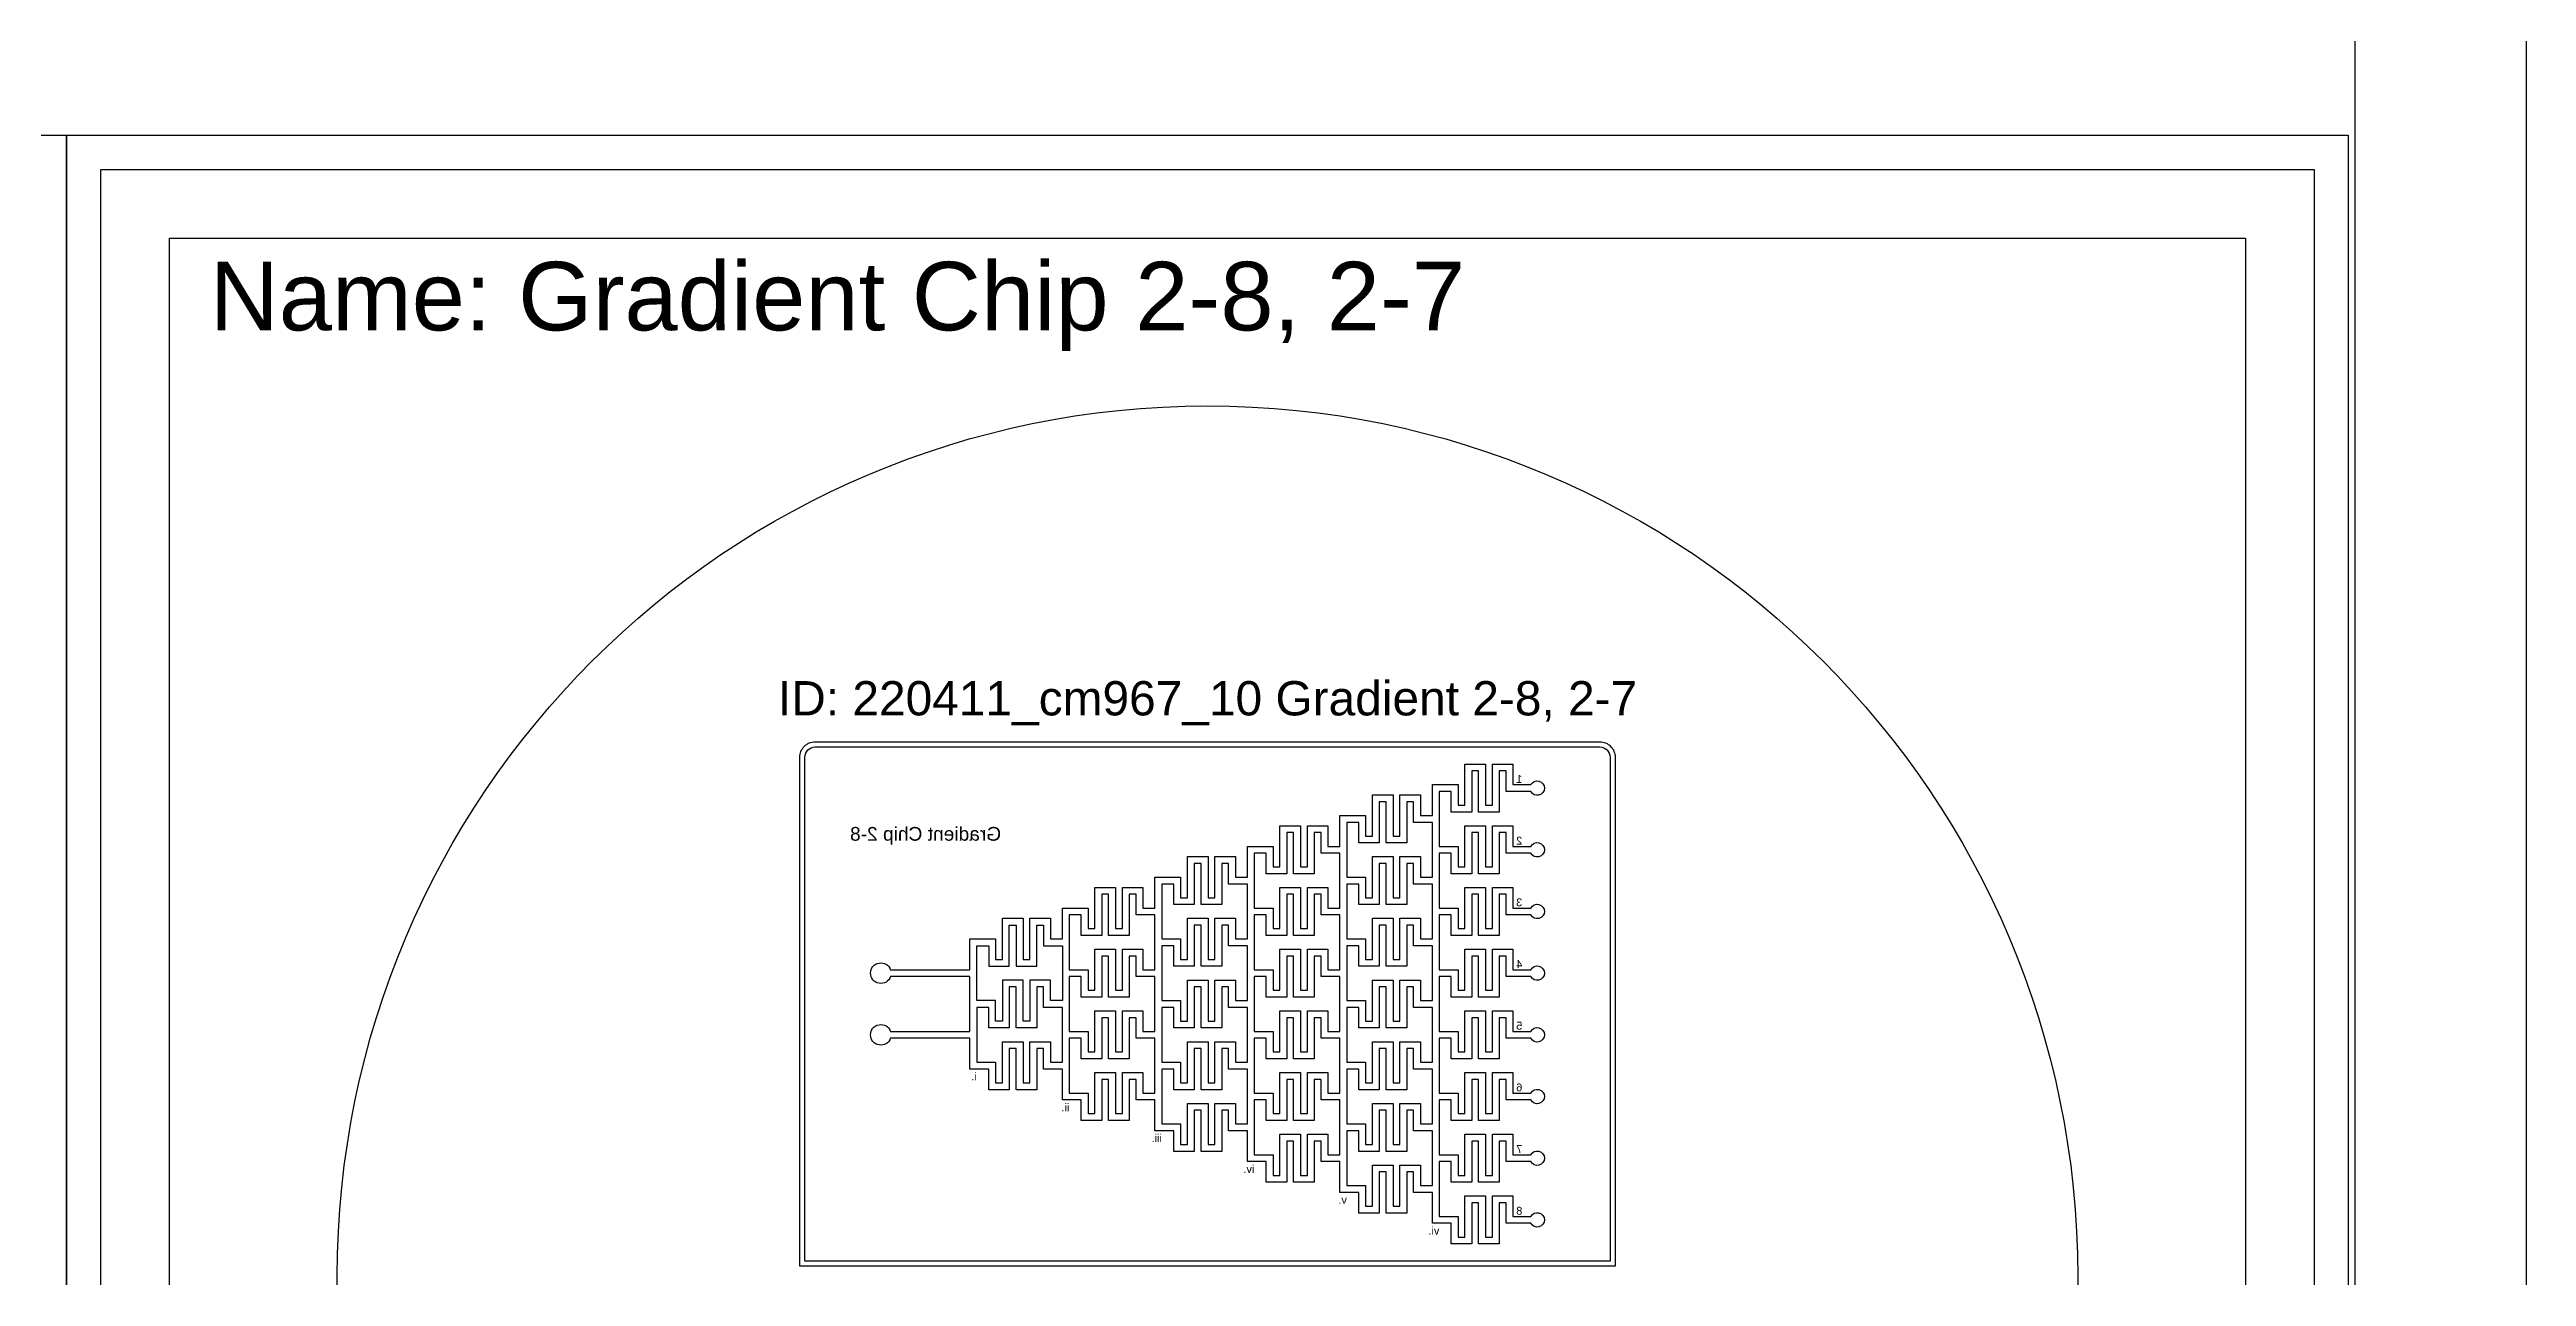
# Model space of a CAD drawing. Extents: x 3 to 210003, y 6 to 297006.
# Drawn here: x 137703 to 210003, y 114906 to 150706 of the extents above; entities that cross this region are included whole.
import ezdxf

# ---------------------------------------------------------------- set-up
doc = ezdxf.new("R2010")
doc.units = 13
doc.header["$MEASUREMENT"] = 0
doc.layers.add('1- Light', color=2, linetype='Continuous')
doc.layers.add('2- Dark', color=4, linetype='Continuous')
doc.styles.get("Standard").update_dxf_attribs({"font": 'Arial.ttf', "height": 4})

msp = doc.modelspace()

# ---------------------------------------------------------------- linework, layer by layer
for points in [[(139203, 147206), (203803, 147206), (203803, 82606), (139203, 82606)], [(141203, 145206), (201803, 145206), (201803, 84606), (141203, 84606)]]:
    msp.add_lwpolyline(points, close=True)
at = {"layer": '1- Light'}
for points in [[(183403, 115206), (159603, 115206), (159603, 130056, -0.414214), (160053, 130506), (182953, 130506, -0.414214), (183403, 130056)], [(183253, 115356), (159753, 115356), (159753, 130056, -0.414214), (160053, 130356), (182953, 130356, -0.414214), (183253, 130056)], [(180943, 129056), (180783, 129056), (180768, 129056), (180418, 129056), (180218, 129056), (180218, 129656), (180018, 129656), (180018, 128456), (179818, 128456), (179618, 128456), (179418, 128456), (179418, 129656), (179218, 129656), (179218, 128656), (179218, 128456), (178818, 128456), (178618, 128456), (178618, 129056), (178268, 129056), (178268, 127456), (178618, 127456), (178818, 127456), (178818, 126856), (179018, 126856), (179018, 128056), (179218, 128056), (179618, 128056), (179618, 127856), (179618, 126856), (179818, 126856), (179818, 128056), (180018, 128056), (180418, 128056), (180418, 127856), (180418, 127456), (180943, 127456, -3.946619), (180943, 127256), (180418, 127256), (180218, 127256), (180218, 127856), (180018, 127856), (180018, 126656), (179818, 126656), (179618, 126656), (179418, 126656), (179418, 127856), (179218, 127856), (179218, 126856), (179218, 126656), (178818, 126656), (178618, 126656), (178618, 127256), (178268, 127256), (178268, 125656), (178618, 125656), (178818, 125656), (178818, 125056), (179018, 125056), (179018, 126256), (179218, 126256), (179618, 126256), (179618, 126056), (179618, 125056), (179818, 125056), (179818, 126256), (180018, 126256), (180418, 126256), (180418, 126056), (180418, 125656), (180943, 125656, -3.946619), (180943, 125456), (180783, 125456), (180768, 125456), (180418, 125456), (180218, 125456), (180218, 126056), (180018, 126056), (180018, 124856), (179818, 124856), (179618, 124856), (179418, 124856), (179418, 126056), (179218, 126056), (179218, 125056), (179218, 124856), (178818, 124856), (178618, 124856), (178618, 125456), (178268, 125456), (178268, 123856), (178618, 123856), (178818, 123856), (178818, 123256), (179018, 123256), (179018, 124456), (179218, 124456), (179618, 124456), (179618, 124256), (179618, 123256), (179818, 123256), (179818, 124456), (180018, 124456), (180418, 124456), (180418, 124256), (180418, 123856), (180943, 123856, -3.946619), (180943, 123656), (180783, 123656), (180768, 123656), (180418, 123656), (180218, 123656), (180218, 124256), (180018, 124256), (180018, 123056), (179818, 123056), (179618, 123056), (179418, 123056), (179418, 124256), (179218, 124256), (179218, 123256), (179218, 123056), (178818, 123056), (178618, 123056), (178618, 123656), (178268, 123656), (178268, 122056), (178618, 122056), (178818, 122056), (178818, 121456), (179018, 121456), (179018, 122656), (179218, 122656), (179618, 122656), (179618, 122456), (179618, 121456), (179818, 121456), (179818, 122656), (180018, 122656), (180418, 122656), (180418, 122456), (180418, 122056), (180943, 122056, -3.946619), (180943, 121856), (180783, 121856), (180768, 121856), (180418, 121856), (180218, 121856), (180218, 122456), (180018, 122456), (180018, 121256), (179818, 121256), (179618, 121256), (179418, 121256), (179418, 122456), (179218, 122456), (179218, 121456), (179218, 121256), (178818, 121256), (178618, 121256), (178618, 121856), (178268, 121856), (178268, 120256), (178618, 120256), (178818, 120256), (178818, 119656), (179018, 119656), (179018, 120856), (179218, 120856), (179618, 120856), (179618, 120656), (179618, 119656), (179818, 119656), (179818, 120856), (180018, 120856), (180418, 120856), (180418, 120656), (180418, 120256), (180943, 120256, -3.946619), (180943, 120056), (180783, 120056), (180768, 120056), (180418, 120056), (180218, 120056), (180218, 120656), (180018, 120656), (180018, 119456), (179818, 119456), (179618, 119456), (179418, 119456), (179418, 120656), (179218, 120656), (179218, 119656), (179218, 119456), (178818, 119456), (178618, 119456), (178618, 120056), (178268, 120056), (178268, 118456), (178618, 118456), (178818, 118456), (178818, 117856), (179018, 117856), (179018, 119056), (179218, 119056), (179618, 119056), (179618, 118856), (179618, 117856), (179818, 117856), (179818, 119056), (180018, 119056), (180418, 119056), (180418, 118856), (180418, 118456), (180943, 118456, -3.946619), (180943, 118256), (180783, 118256), (180768, 118256), (180418, 118256), (180218, 118256), (180218, 118856), (180018, 118856), (180018, 117656), (179818, 117656), (179618, 117656), (179418, 117656), (179418, 118856), (179218, 118856), (179218, 117856), (179218, 117656), (178818, 117656), (178618, 117656), (178618, 118256), (178268, 118256), (178268, 116656), (178618, 116656), (178818, 116656), (178818, 116056), (179018, 116056), (179018, 117256), (179218, 117256), (179618, 117256), (179618, 117056), (179618, 116056), (179818, 116056), (179818, 117256), (180018, 117256), (180418, 117256), (180418, 117056), (180418, 116656), (180943, 116656, -3.946619), (180943, 116456), (180783, 116456), (180768, 116456), (180418, 116456), (180218, 116456), (180218, 117056), (180018, 117056), (180018, 115856), (179818, 115856), (179618, 115856), (179418, 115856), (179418, 117056), (179218, 117056), (179218, 116056), (179218, 115856), (178818, 115856), (178618, 115856), (178618, 116456), (178268, 116456), (178068, 116456), (178068, 116656), (178068, 117356), (177718, 117356), (177518, 117356), (177518, 117956), (177318, 117956), (177318, 116756), (177118, 116756), (176918, 116756), (176718, 116756), (176718, 117956), (176518, 117956), (176518, 116956), (176518, 116756), (176118, 116756), (175918, 116756), (175918, 117356), (175568, 117356), (175368, 117356), (175368, 117556), (175368, 118256), (175018, 118256), (174818, 118256), (174818, 118856), (174618, 118856), (174618, 117656), (174418, 117656), (174218, 117656), (174018, 117656), (174018, 118856), (173818, 118856), (173818, 117856), (173818, 117656), (173418, 117656), (173218, 117656), (173218, 118256), (172868, 118256), (172668, 118256), (172668, 118456), (172668, 119156), (172318, 119156), (172118, 119156), (172118, 119756), (171918, 119756), (171918, 118556), (171718, 118556), (171518, 118556), (171318, 118556), (171318, 119756), (171118, 119756), (171118, 118756), (171118, 118556), (170718, 118556), (170518, 118556), (170518, 119156), (170168, 119156), (169968, 119156), (169968, 119356), (169968, 120056), (169618, 120056), (169418, 120056), (169418, 120656), (169218, 120656), (169218, 119456), (169018, 119456), (168818, 119456), (168618, 119456), (168618, 120656), (168418, 120656), (168418, 119656), (168418, 119456), (168018, 119456), (167818, 119456), (167818, 120056), (167468, 120056), (167268, 120056), (167268, 120256), (167268, 120956), (166918, 120956), (166718, 120956), (166718, 121556), (166518, 121556), (166518, 120356), (166318, 120356), (166118, 120356), (165918, 120356), (165918, 121556), (165718, 121556), (165718, 120556), (165718, 120356), (165318, 120356), (165118, 120356), (165118, 120956), (164768, 120956), (164568, 120956), (164568, 121156), (164568, 121856), (162251, 121856, -5.828427), (162251, 122056), (164568, 122056), (164568, 122756), (164568, 122956), (164568, 123656), (162251, 123656, -5.828427), (162251, 123856), (164568, 123856), (164568, 124556), (164568, 124756), (165318, 124756), (165318, 124156), (165518, 124156), (165518, 125356), (165718, 125356), (166118, 125356), (166118, 125156), (166118, 124156), (166318, 124156), (166318, 125356), (166518, 125356), (166918, 125356), (166918, 125156), (166918, 124756), (167268, 124756), (167268, 125456), (167268, 125656), (167468, 125656), (167818, 125656), (168018, 125656), (168018, 125056), (168218, 125056), (168218, 126256), (168418, 126256), (168818, 126256), (168818, 126056), (168818, 125056), (169018, 125056), (169018, 126256), (169218, 126256), (169618, 126256), (169618, 126056), (169618, 125656), (169968, 125656), (169968, 126356), (169968, 126556), (170168, 126556), (170518, 126556), (170718, 126556), (170718, 125956), (170918, 125956), (170918, 127156), (171118, 127156), (171518, 127156), (171518, 126956), (171518, 125956), (171718, 125956), (171718, 127156), (171918, 127156), (172318, 127156), (172318, 126956), (172318, 126556), (172668, 126556), (172668, 127256), (172668, 127456), (172868, 127456), (173218, 127456), (173418, 127456), (173418, 126856), (173618, 126856), (173618, 128056), (173818, 128056), (174218, 128056), (174218, 127856), (174218, 126856), (174418, 126856), (174418, 128056), (174618, 128056), (175018, 128056), (175018, 127856), (175018, 127456), (175368, 127456), (175368, 128156), (175368, 128356), (175568, 128356), (175918, 128356), (176118, 128356), (176118, 127756), (176318, 127756), (176318, 128956), (176518, 128956), (176918, 128956), (176918, 128756), (176918, 127756), (177118, 127756), (177118, 128956), (177318, 128956), (177718, 128956), (177718, 128756), (177718, 128356), (178068, 128356), (178068, 129056), (178068, 129256), (178268, 129256), (178618, 129256), (178818, 129256), (178818, 128656), (179018, 128656), (179018, 129856), (179218, 129856), (179618, 129856), (179618, 129656), (179618, 128656), (179818, 128656), (179818, 129856), (180018, 129856), (180418, 129856), (180418, 129656), (180418, 129256), (180768, 129256), (180783, 129256), (180943, 129256, -3.946619)]]:
    msp.add_lwpolyline(points, format="xyb", close=True, dxfattribs=at)
for points in [[(178068, 128156), (177718, 128156), (177518, 128156), (177518, 128756), (177318, 128756), (177318, 127556), (177118, 127556), (176918, 127556), (176718, 127556), (176718, 128756), (176518, 128756), (176518, 127756), (176518, 127556), (176118, 127556), (175918, 127556), (175918, 128156), (175568, 128156), (175568, 126556), (175918, 126556), (176118, 126556), (176118, 125956), (176318, 125956), (176318, 127156), (176518, 127156), (176918, 127156), (176918, 126956), (176918, 125956), (177118, 125956), (177118, 127156), (177318, 127156), (177718, 127156), (177718, 126956), (177718, 126556), (178068, 126556), (178068, 127256), (178068, 127456)], [(175368, 127256), (175018, 127256), (174818, 127256), (174818, 127856), (174618, 127856), (174618, 126656), (174418, 126656), (174218, 126656), (174018, 126656), (174018, 127856), (173818, 127856), (173818, 126856), (173818, 126656), (173418, 126656), (173218, 126656), (173218, 127256), (172868, 127256), (172868, 125656), (173218, 125656), (173418, 125656), (173418, 125056), (173618, 125056), (173618, 126256), (173818, 126256), (174218, 126256), (174218, 126056), (174218, 125056), (174418, 125056), (174418, 126256), (174618, 126256), (175018, 126256), (175018, 126056), (175018, 125656), (175368, 125656), (175368, 126356), (175368, 126556)], [(172668, 126356), (172318, 126356), (172118, 126356), (172118, 126956), (171918, 126956), (171918, 125756), (171718, 125756), (171518, 125756), (171318, 125756), (171318, 126956), (171118, 126956), (171118, 125956), (171118, 125756), (170718, 125756), (170518, 125756), (170518, 126356), (170168, 126356), (170168, 124756), (170518, 124756), (170718, 124756), (170718, 124156), (170918, 124156), (170918, 125356), (171118, 125356), (171518, 125356), (171518, 125156), (171518, 124156), (171718, 124156), (171718, 125356), (171918, 125356), (172318, 125356), (172318, 125156), (172318, 124756), (172668, 124756), (172668, 125456), (172668, 125656)], [(178068, 126356), (177718, 126356), (177518, 126356), (177518, 126956), (177318, 126956), (177318, 125756), (177118, 125756), (176918, 125756), (176718, 125756), (176718, 126956), (176518, 126956), (176518, 125956), (176518, 125756), (176118, 125756), (175918, 125756), (175918, 126356), (175568, 126356), (175568, 124756), (175918, 124756), (176118, 124756), (176118, 124156), (176318, 124156), (176318, 125356), (176518, 125356), (176918, 125356), (176918, 125156), (176918, 124156), (177118, 124156), (177118, 125356), (177318, 125356), (177718, 125356), (177718, 125156), (177718, 124756), (178068, 124756), (178068, 125456), (178068, 125656)], [(169968, 125456), (169618, 125456), (169418, 125456), (169418, 126056), (169218, 126056), (169218, 124856), (169018, 124856), (168818, 124856), (168618, 124856), (168618, 126056), (168418, 126056), (168418, 125056), (168418, 124856), (168018, 124856), (167818, 124856), (167818, 125456), (167468, 125456), (167468, 123856), (167818, 123856), (168018, 123856), (168018, 123256), (168218, 123256), (168218, 124456), (168418, 124456), (168818, 124456), (168818, 124256), (168818, 123256), (169018, 123256), (169018, 124456), (169218, 124456), (169618, 124456), (169618, 124256), (169618, 123856), (169968, 123856), (169968, 124556), (169968, 124756)], [(175368, 125456), (175018, 125456), (174818, 125456), (174818, 126056), (174618, 126056), (174618, 124856), (174418, 124856), (174218, 124856), (174018, 124856), (174018, 126056), (173818, 126056), (173818, 125056), (173818, 124856), (173418, 124856), (173218, 124856), (173218, 125456), (172868, 125456), (172868, 123856), (173218, 123856), (173418, 123856), (173418, 123256), (173618, 123256), (173618, 124456), (173818, 124456), (174218, 124456), (174218, 124256), (174218, 123256), (174418, 123256), (174418, 124456), (174618, 124456), (175018, 124456), (175018, 124256), (175018, 123856), (175368, 123856), (175368, 124556), (175368, 124756)], [(167268, 122956), (166918, 122956), (166918, 123356), (166918, 123556), (166518, 123556), (166318, 123556), (166318, 122356), (166118, 122356), (166118, 123356), (166118, 123556), (165718, 123556), (165518, 123556), (165518, 122356), (165318, 122356), (165318, 122956), (165118, 122956), (164768, 122956), (164768, 124556), (165118, 124556), (165118, 123956), (165318, 123956), (165718, 123956), (165718, 124156), (165718, 125156), (165918, 125156), (165918, 123956), (166118, 123956), (166318, 123956), (166518, 123956), (166518, 125156), (166718, 125156), (166718, 124556), (166918, 124556), (167268, 124556), (167268, 123856)], [(172668, 124556), (172318, 124556), (172118, 124556), (172118, 125156), (171918, 125156), (171918, 123956), (171718, 123956), (171518, 123956), (171318, 123956), (171318, 125156), (171118, 125156), (171118, 124156), (171118, 123956), (170718, 123956), (170518, 123956), (170518, 124556), (170168, 124556), (170168, 122956), (170518, 122956), (170718, 122956), (170718, 122356), (170918, 122356), (170918, 123556), (171118, 123556), (171518, 123556), (171518, 123356), (171518, 122356), (171718, 122356), (171718, 123556), (171918, 123556), (172318, 123556), (172318, 123356), (172318, 122956), (172668, 122956), (172668, 123656), (172668, 123856)], [(178068, 124556), (177718, 124556), (177518, 124556), (177518, 125156), (177318, 125156), (177318, 123956), (177118, 123956), (176918, 123956), (176718, 123956), (176718, 125156), (176518, 125156), (176518, 124156), (176518, 123956), (176118, 123956), (175918, 123956), (175918, 124556), (175568, 124556), (175568, 122956), (175918, 122956), (176118, 122956), (176118, 122356), (176318, 122356), (176318, 123556), (176518, 123556), (176918, 123556), (176918, 123356), (176918, 122356), (177118, 122356), (177118, 123556), (177318, 123556), (177718, 123556), (177718, 123356), (177718, 122956), (178068, 122956), (178068, 123656), (178068, 123856)], [(169968, 123656), (169618, 123656), (169418, 123656), (169418, 124256), (169218, 124256), (169218, 123056), (169018, 123056), (168818, 123056), (168618, 123056), (168618, 124256), (168418, 124256), (168418, 123256), (168418, 123056), (168018, 123056), (167818, 123056), (167818, 123656), (167468, 123656), (167468, 122056), (167818, 122056), (168018, 122056), (168018, 121456), (168218, 121456), (168218, 122656), (168418, 122656), (168818, 122656), (168818, 122456), (168818, 121456), (169018, 121456), (169018, 122656), (169218, 122656), (169618, 122656), (169618, 122456), (169618, 122056), (169968, 122056), (169968, 122756), (169968, 122956)], [(175368, 123656), (175018, 123656), (174818, 123656), (174818, 124256), (174618, 124256), (174618, 123056), (174418, 123056), (174218, 123056), (174018, 123056), (174018, 124256), (173818, 124256), (173818, 123256), (173818, 123056), (173418, 123056), (173218, 123056), (173218, 123656), (172868, 123656), (172868, 122056), (173218, 122056), (173418, 122056), (173418, 121456), (173618, 121456), (173618, 122656), (173818, 122656), (174218, 122656), (174218, 122456), (174218, 121456), (174418, 121456), (174418, 122656), (174618, 122656), (175018, 122656), (175018, 122456), (175018, 122056), (175368, 122056), (175368, 122756), (175368, 122956)], [(167268, 122756), (166918, 122756), (166718, 122756), (166718, 123356), (166518, 123356), (166518, 122156), (166318, 122156), (166118, 122156), (165918, 122156), (165918, 123356), (165718, 123356), (165718, 122356), (165718, 122156), (165318, 122156), (165118, 122156), (165118, 122756), (164768, 122756), (164768, 121156), (165118, 121156), (165318, 121156), (165318, 120556), (165518, 120556), (165518, 121756), (165718, 121756), (166118, 121756), (166118, 121556), (166118, 120556), (166318, 120556), (166318, 121756), (166518, 121756), (166918, 121756), (166918, 121556), (166918, 121156), (167268, 121156), (167268, 121856)], [(172668, 122756), (172318, 122756), (172118, 122756), (172118, 123356), (171918, 123356), (171918, 122156), (171718, 122156), (171518, 122156), (171318, 122156), (171318, 123356), (171118, 123356), (171118, 122356), (171118, 122156), (170718, 122156), (170518, 122156), (170518, 122756), (170168, 122756), (170168, 121156), (170518, 121156), (170718, 121156), (170718, 120556), (170918, 120556), (170918, 121756), (171118, 121756), (171518, 121756), (171518, 121556), (171518, 120556), (171718, 120556), (171718, 121756), (171918, 121756), (172318, 121756), (172318, 121556), (172318, 121156), (172668, 121156), (172668, 121856), (172668, 122056)], [(178068, 122756), (177718, 122756), (177518, 122756), (177518, 123356), (177318, 123356), (177318, 122156), (177118, 122156), (176918, 122156), (176718, 122156), (176718, 123356), (176518, 123356), (176518, 122356), (176518, 122156), (176118, 122156), (175918, 122156), (175918, 122756), (175568, 122756), (175568, 121156), (175918, 121156), (176118, 121156), (176118, 120556), (176318, 120556), (176318, 121756), (176518, 121756), (176918, 121756), (176918, 121556), (176918, 120556), (177118, 120556), (177118, 121756), (177318, 121756), (177718, 121756), (177718, 121556), (177718, 121156), (178068, 121156), (178068, 121856), (178068, 122056)], [(169968, 121856), (169618, 121856), (169418, 121856), (169418, 122456), (169218, 122456), (169218, 121256), (169018, 121256), (168818, 121256), (168618, 121256), (168618, 122456), (168418, 122456), (168418, 121456), (168418, 121256), (168018, 121256), (167818, 121256), (167818, 121856), (167468, 121856), (167468, 120256), (167818, 120256), (168018, 120256), (168018, 119656), (168218, 119656), (168218, 120856), (168418, 120856), (168818, 120856), (168818, 120656), (168818, 119656), (169018, 119656), (169018, 120856), (169218, 120856), (169618, 120856), (169618, 120656), (169618, 120256), (169968, 120256), (169968, 120956), (169968, 121156)], [(175368, 121856), (175018, 121856), (174818, 121856), (174818, 122456), (174618, 122456), (174618, 121256), (174418, 121256), (174218, 121256), (174018, 121256), (174018, 122456), (173818, 122456), (173818, 121456), (173818, 121256), (173418, 121256), (173218, 121256), (173218, 121856), (172868, 121856), (172868, 120256), (173218, 120256), (173418, 120256), (173418, 119656), (173618, 119656), (173618, 120856), (173818, 120856), (174218, 120856), (174218, 120656), (174218, 119656), (174418, 119656), (174418, 120856), (174618, 120856), (175018, 120856), (175018, 120656), (175018, 120256), (175368, 120256), (175368, 120956), (175368, 121156)], [(172668, 120956), (172318, 120956), (172118, 120956), (172118, 121556), (171918, 121556), (171918, 120356), (171718, 120356), (171518, 120356), (171318, 120356), (171318, 121556), (171118, 121556), (171118, 120556), (171118, 120356), (170718, 120356), (170518, 120356), (170518, 120956), (170168, 120956), (170168, 119356), (170518, 119356), (170718, 119356), (170718, 118756), (170918, 118756), (170918, 119956), (171118, 119956), (171518, 119956), (171518, 119756), (171518, 118756), (171718, 118756), (171718, 119956), (171918, 119956), (172318, 119956), (172318, 119756), (172318, 119356), (172668, 119356), (172668, 120056), (172668, 120256)], [(178068, 120956), (177718, 120956), (177518, 120956), (177518, 121556), (177318, 121556), (177318, 120356), (177118, 120356), (176918, 120356), (176718, 120356), (176718, 121556), (176518, 121556), (176518, 120556), (176518, 120356), (176118, 120356), (175918, 120356), (175918, 120956), (175568, 120956), (175568, 119356), (175918, 119356), (176118, 119356), (176118, 118756), (176318, 118756), (176318, 119956), (176518, 119956), (176918, 119956), (176918, 119756), (176918, 118756), (177118, 118756), (177118, 119956), (177318, 119956), (177718, 119956), (177718, 119756), (177718, 119356), (178068, 119356), (178068, 120056), (178068, 120256)], [(175368, 120056), (175018, 120056), (174818, 120056), (174818, 120656), (174618, 120656), (174618, 119456), (174418, 119456), (174218, 119456), (174018, 119456), (174018, 120656), (173818, 120656), (173818, 119656), (173818, 119456), (173418, 119456), (173218, 119456), (173218, 120056), (172868, 120056), (172868, 118456), (173218, 118456), (173418, 118456), (173418, 117856), (173618, 117856), (173618, 119056), (173818, 119056), (174218, 119056), (174218, 118856), (174218, 117856), (174418, 117856), (174418, 119056), (174618, 119056), (175018, 119056), (175018, 118856), (175018, 118456), (175368, 118456), (175368, 119156), (175368, 119356)], [(178068, 119156), (177718, 119156), (177518, 119156), (177518, 119756), (177318, 119756), (177318, 118556), (177118, 118556), (176918, 118556), (176718, 118556), (176718, 119756), (176518, 119756), (176518, 118756), (176518, 118556), (176118, 118556), (175918, 118556), (175918, 119156), (175568, 119156), (175568, 117556), (175918, 117556), (176118, 117556), (176118, 116956), (176318, 116956), (176318, 118156), (176518, 118156), (176918, 118156), (176918, 117956), (176918, 116956), (177118, 116956), (177118, 118156), (177318, 118156), (177718, 118156), (177718, 117956), (177718, 117556), (178068, 117556), (178068, 118256), (178068, 118456)]]:
    msp.add_lwpolyline(points, close=True, dxfattribs=at)
for points in [[(175568, 127456), (175568, 127256)], [(175568, 125656), (175568, 125456)], [(175568, 123856), (175568, 123656)], [(175568, 122056), (175568, 121856)], [(167468, 121156), (167468, 120956)], [(175568, 120256), (175568, 120056)], [(175568, 118456), (175568, 118256)]]:
    msp.add_lwpolyline(points, dxfattribs=at)
msp.add_circle((171503, 114906), 25400, dxfattribs=at)
at = {"layer": '2- Dark'}
for points in [[(3, 6), (210003, 6), (210003, 297006), (3, 297006)], [(71603, 148206), (138203, 148206), (138203, 81606), (71603, 81606)], [(138203, 148206), (204803, 148206), (204803, 81606), (138203, 81606)]]:
    msp.add_lwpolyline(points, close=True, dxfattribs=at)
msp.add_lwpolyline([(205003, 10006), (205003, 292006), (5003, 292006), (5003, 10006)], dxfattribs=at)

# ---------------------------------------------------------------- texts
at = {"insert": (142377, 144512), "char_height": 2000, "attachment_point": 1}
msp.add_mtext_dynamic_manual_height_columns('Name: Gradient Chip 2-8, 2-7', width=66218.59, gutter_width=20, heights=[0], dxfattribs=at)
at = {"layer": '1- Light'}
msp.add_text('ID: 220411_cm967_10 Gradient 2-8, 2-7', height=1000, dxfattribs=at).set_placement((158965, 131277))
at = {"layer": '1- Light', "extrusion": (0, 0, -1), "attachment_point": 1, "text_direction": (-1, 0, 0)}
for s, width, insert, char_height in [('1', 691.49, (180693, 129537), 230), ('Gradient Chip 2-8', 5314.98, (165479, 128021), 400), ('2', 691.49, (180693, 127737), 230), ('3', 691.49, (180693, 125937), 230), ('4', 691.49, (180693, 124137), 230), ('5', 691.49, (180693, 122337), 230), ('i.', 691.49, (164772, 120857), 230), ('6', 691.49, (180693, 120537), 230), ('ii.', 691.49, (167472, 119957), 230), ('iii.', 691.49, (170172, 119057), 230), ('7', 691.49, (180693, 118737), 230), ('iv.', 691.49, (172872, 118157), 230), ('v.', 691.49, (175572, 117257), 230), ('8', 691.49, (180693, 116937), 230), ('vi.', 691.49, (178272, 116357), 230)]:
    msp.add_mtext_dynamic_manual_height_columns(s, width=width, gutter_width=20, heights=[0], dxfattribs=dict(at, insert=insert, char_height=char_height))

doc.saveas('drawing.dxf')
